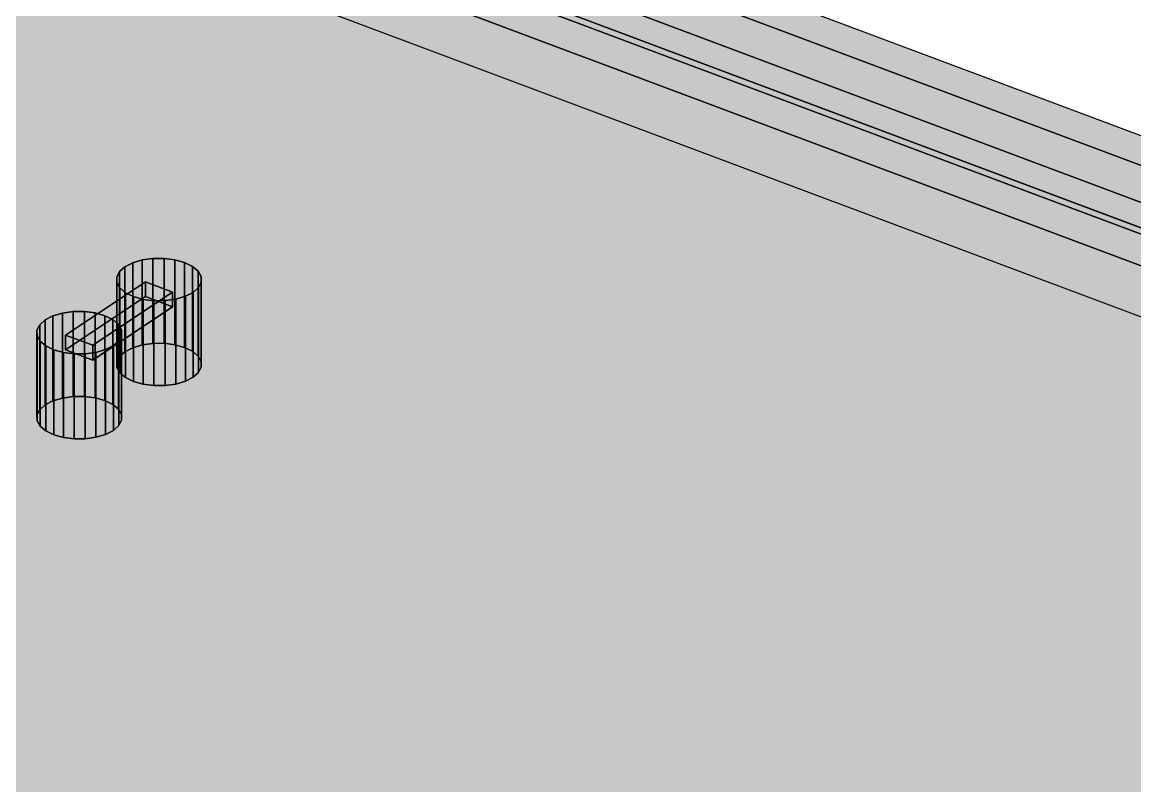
# Model space of a CAD drawing. Header units: millimetres. Extents: x 50 to 612415, y 2 to 4150.
# Drawn here: x 482665.4 to 482871.9, y 2641.1 to 2782.7 of the extents above; entities that cross this region are included whole.
import ezdxf

# ---------------------------------------------------------------- set-up
doc = ezdxf.new("R2010")
doc.units = ezdxf.units.MM
doc.layers.add('HATCH', color=8, linetype='Continuous', lineweight=9)
doc.layers.add('OUTLINE', color=7, linetype='Continuous', lineweight=25)

msp = doc.modelspace()

# ---------------------------------------------------------------- hatches: boundary and pattern name
at = {"layer": 'HATCH', "true_color": 0xccae87}
for points in [[(484760.546, 2053.765), (482241.804, 2989.141), (482238.054, 2987.766)], [(484760.546, 2053.765), (482246.019, 2990.124), (482241.804, 2989.141)], [(484760.546, 2053.765), (482250.536, 2990.677), (482246.019, 2990.124)], [(484760.546, 2053.765), (482255.182, 2990.778), (482250.536, 2990.677)], [(484760.546, 2053.765), (482259.778, 2990.425), (482255.182, 2990.778)], [(484760.546, 2053.765), (482264.148, 2989.63), (482259.778, 2990.425)], [(484760.546, 2053.765), (482268.124, 2988.424), (482264.148, 2989.63)], [(484760.546, 2053.765), (482238.054, 2987.766), (482234.913, 2986.051)], [(484760.546, 2053.765), (482234.913, 2986.051), (482320.202, 2726.68)], [(484760.546, 2048.287), (482250.536, 2985.198), (482246.019, 2984.645)], [(482246.019, 2984.645), (482250.536, 2985.198), (484760.546, 2048.287)], [(484760.546, 2048.287), (482255.182, 2985.3), (482250.536, 2985.198)], [(482250.536, 2985.198), (482255.182, 2985.3), (484760.546, 2048.287)], [(484760.546, 2048.287), (482259.778, 2984.946), (482255.182, 2985.3)], [(482255.182, 2985.3), (482259.778, 2984.946), (484760.546, 2048.287)], [(484760.546, 2048.287), (482264.148, 2984.151), (482259.778, 2984.946)], [(482259.778, 2984.946), (482264.148, 2984.151), (484760.546, 2048.287)], [(482238.054, 2982.287), (482241.804, 2983.662), (484760.546, 2048.287)], [(484760.546, 2048.287), (482241.804, 2983.662), (482238.054, 2982.287)], [(484760.546, 2048.287), (482246.019, 2984.645), (482241.804, 2983.662)], [(482241.804, 2983.662), (482246.019, 2984.645), (484760.546, 2048.287)], [(484760.546, 2048.287), (482268.124, 2982.945), (482264.148, 2984.151)], [(482264.148, 2984.151), (482268.124, 2982.945), (484760.546, 2048.287)], [(484760.546, 2048.287), (482238.054, 2982.287), (482234.913, 2980.573)], [(482234.913, 2980.573), (482238.054, 2982.287), (484760.546, 2048.287)], [(484760.546, 2048.287), (482234.913, 2980.573), (482320.202, 2721.201)], [(482320.202, 2721.201), (482234.913, 2980.573), (484760.546, 2048.287)], [(482238.054, 2975.439), (482241.804, 2976.814), (484760.546, 2041.439)], [(484760.546, 2041.439), (482241.804, 2976.814), (482238.054, 2975.439)], [(484760.546, 2041.439), (482246.019, 2977.797), (482241.804, 2976.814)], [(482241.804, 2976.814), (482246.019, 2977.797), (484760.546, 2041.439)], [(484760.546, 2041.439), (482250.536, 2978.35), (482246.019, 2977.797)], [(482246.019, 2977.797), (482250.536, 2978.35), (484760.546, 2041.439)], [(484760.546, 2041.439), (482255.182, 2978.452), (482250.536, 2978.35)], [(482250.536, 2978.35), (482255.182, 2978.452), (484760.546, 2041.439)], [(484760.546, 2041.439), (482259.778, 2978.098), (482255.182, 2978.452)], [(482255.182, 2978.452), (482259.778, 2978.098), (484760.546, 2041.439)], [(484760.546, 2041.439), (482264.148, 2977.303), (482259.778, 2978.098)], [(482259.778, 2978.098), (482264.148, 2977.303), (484760.546, 2041.439)], [(484760.546, 2041.439), (482268.124, 2976.097), (482264.148, 2977.303)], [(482264.148, 2977.303), (482268.124, 2976.097), (484760.546, 2041.439)], [(484760.546, 2041.439), (482238.054, 2975.439), (482234.913, 2973.725)], [(482234.913, 2973.725), (482238.054, 2975.439), (484760.546, 2041.439)], [(484760.546, 2041.439), (482234.913, 2973.725), (482320.202, 2714.353)], [(482320.202, 2714.353), (482234.913, 2973.725), (484760.546, 2041.439)], [(484758.648, 2037.434), (482243.416, 2972.714), (482240.166, 2971.523)], [(482240.166, 2971.523), (482243.416, 2972.714), (484758.648, 2037.434)], [(484758.648, 2037.434), (482247.068, 2973.566), (482243.416, 2972.714)], [(482243.416, 2972.714), (482247.068, 2973.566), (484758.648, 2037.434)], [(484758.174, 2036.433), (482247.331, 2972.508), (482243.819, 2971.689)], [(482243.819, 2971.689), (482247.331, 2972.508), (484758.174, 2036.433)], [(484758.648, 2037.434), (482250.983, 2974.045), (482247.068, 2973.566)], [(482247.068, 2973.566), (482250.983, 2974.045), (484758.648, 2037.434)], [(484758.174, 2036.433), (482251.095, 2972.969), (482247.331, 2972.508)], [(482247.331, 2972.508), (482251.095, 2972.969), (484758.174, 2036.433)], [(484758.648, 2037.434), (482255.009, 2974.133), (482250.983, 2974.045)], [(482250.983, 2974.045), (482255.009, 2974.133), (484758.648, 2037.434)], [(484758.174, 2036.433), (482254.966, 2973.054), (482251.095, 2972.969)], [(482251.095, 2972.969), (482254.966, 2973.054), (484758.174, 2036.433)], [(484758.174, 2036.433), (482258.797, 2972.759), (482254.966, 2973.054)], [(482254.966, 2973.054), (482258.797, 2972.759), (484758.174, 2036.433)], [(484758.648, 2037.434), (482258.993, 2973.827), (482255.009, 2974.133)], [(482255.009, 2974.133), (482258.993, 2973.827), (484758.648, 2037.434)], [(484758.174, 2036.433), (482262.438, 2972.097), (482258.797, 2972.759)], [(482258.797, 2972.759), (482262.438, 2972.097), (484758.174, 2036.433)], [(482258.993, 2973.827), (482262.78, 2973.138), (484758.648, 2037.434)], [(484758.648, 2037.434), (482262.78, 2973.138), (482258.993, 2973.827)], [(484758.648, 2037.434), (482266.226, 2972.093), (482262.78, 2973.138)], [(482262.78, 2973.138), (482266.226, 2972.093), (484758.648, 2037.434)], [(484758.648, 2037.434), (482240.166, 2971.523), (482237.443, 2970.037)], [(482237.443, 2970.037), (482240.166, 2971.523), (484758.648, 2037.434)], [(484758.174, 2036.433), (482240.694, 2970.543), (482238.076, 2969.115)], [(482238.076, 2969.115), (482240.694, 2970.543), (484758.174, 2036.433)], [(484758.174, 2036.433), (482243.819, 2971.689), (482240.694, 2970.543)], [(482240.694, 2970.543), (482243.819, 2971.689), (484758.174, 2036.433)], [(484758.174, 2036.433), (482265.752, 2971.092), (482262.438, 2972.097)], [(482262.438, 2972.097), (482265.752, 2971.092), (484758.174, 2036.433)], [(484758.648, 2037.434), (482237.443, 2970.037), (482320.202, 2711.614)], [(482320.202, 2711.614), (482237.443, 2970.037), (484758.648, 2037.434)], [(482320.202, 2710.929), (482238.076, 2969.115), (484758.174, 2036.433)], [(484758.174, 2036.433), (482238.076, 2969.115), (482320.202, 2710.929)], [(484755.802, 2031.428), (482245.833, 2966.564), (482243.333, 2965.648)], [(482243.333, 2965.648), (482245.833, 2966.564), (484755.802, 2031.428)], [(484755.802, 2031.428), (482248.643, 2967.219), (482245.833, 2966.564)], [(482245.833, 2966.564), (482248.643, 2967.219), (484755.802, 2031.428)], [(484755.802, 2031.428), (482251.654, 2967.588), (482248.643, 2967.219)], [(482248.643, 2967.219), (482251.654, 2967.588), (484755.802, 2031.428)], [(484755.802, 2031.428), (482254.751, 2967.656), (482251.654, 2967.588)], [(482251.654, 2967.588), (482254.751, 2967.656), (484755.802, 2031.428)], [(484755.802, 2031.428), (482257.815, 2967.42), (482254.751, 2967.656)], [(482254.751, 2967.656), (482257.815, 2967.42), (484755.802, 2031.428)], [(484755.802, 2031.428), (482260.729, 2966.89), (482257.815, 2967.42)], [(482257.815, 2967.42), (482260.729, 2966.89), (484755.802, 2031.428)], [(484755.802, 2031.428), (482263.379, 2966.086), (482260.729, 2966.89)], [(482260.729, 2966.89), (482263.379, 2966.086), (484755.802, 2031.428)], [(484755.802, 2031.428), (482243.333, 2965.648), (482241.239, 2964.505)], [(482241.239, 2964.505), (482243.333, 2965.648), (484755.802, 2031.428)], [(482320.202, 2707.505), (482241.239, 2964.505), (484755.802, 2031.428)], [(484755.802, 2031.428), (482241.239, 2964.505), (482320.202, 2707.505)], [(482247.556, 2957.814), (482249.056, 2958.364), (484752.006, 2023.419)], [(482249.056, 2958.364), (482250.742, 2958.757), (484752.006, 2023.419)], [(482250.742, 2958.757), (482252.549, 2958.978), (484752.006, 2023.419)], [(482252.549, 2958.978), (482254.407, 2959.019), (484752.006, 2023.419)], [(482254.407, 2959.019), (482256.245, 2958.878), (484752.006, 2023.419)], [(482256.245, 2958.878), (482257.993, 2958.56), (484752.006, 2023.419)], [(482257.993, 2958.56), (482259.584, 2958.077), (484752.006, 2023.419)], [(482246.299, 2957.128), (482247.556, 2957.814), (484752.006, 2023.419)], [(482320.202, 2702.027), (482246.299, 2957.128), (484752.006, 2023.419)]]:
    msp.add_hatch(color=43, dxfattribs=at).paths.add_polyline_path(points)
at = {"layer": 'HATCH', "true_color": 0xc0a47f}
for points in [[(482268.124, 2982.945), (484760.546, 2048.287), (484760.546, 2053.765), (482268.124, 2988.424)], [(482268.124, 2976.097), (484760.546, 2041.439), (484760.546, 2048.287), (482268.124, 2982.945)]]:
    msp.add_hatch(color=33, dxfattribs=at).paths.add_polyline_path(points)
at = {"layer": 'HATCH', "true_color": 0xccaf87}
for points in [[(482266.226, 2972.093), (484758.648, 2037.434), (484760.546, 2041.439), (482268.124, 2976.097)], [(482263.379, 2966.086), (484755.802, 2031.428), (484758.174, 2036.433), (482265.752, 2971.092)], [(482265.752, 2971.092), (484758.174, 2036.433), (484758.648, 2037.434), (482266.226, 2972.093)], [(482259.584, 2958.077), (484752.006, 2023.419), (484755.802, 2031.428), (482263.379, 2966.086)]]:
    msp.add_hatch(color=43, dxfattribs=at).paths.add_polyline_path(points)
at = {"layer": 'HATCH', "true_color": 0xa8aeb1}
for points in [[(482684.498, 2721.573), (482683.485, 2720.673), (482683.485, 2736.424), (482684.498, 2737.323)], [(482697.149, 2716.828), (482698.162, 2717.728), (482698.162, 2733.478), (482697.149, 2732.579)], [(482669.695, 2711.704), (482668.682, 2710.805), (482668.682, 2726.555), (482669.695, 2727.455)], [(482682.347, 2706.96), (482683.359, 2707.859), (482683.359, 2723.61), (482682.347, 2722.71)]]:
    msp.add_hatch(color=253, dxfattribs=at).paths.add_polyline_path(points)
at = {"layer": 'HATCH', "true_color": 0xb7bcc0}
for points in [[(482693.93, 2731.315), (482684.498, 2737.323), (482683.485, 2736.424)], [(482693.93, 2731.315), (482685.941, 2738.061), (482684.498, 2737.323)], [(482693.93, 2731.315), (482687.717, 2738.587), (482685.941, 2738.061)], [(482693.93, 2731.315), (482689.705, 2738.865), (482687.717, 2738.587)], [(482693.93, 2731.315), (482691.769, 2738.876), (482689.705, 2738.865)], [(482693.93, 2731.315), (482693.769, 2738.62), (482691.769, 2738.876)], [(482693.93, 2731.315), (482695.568, 2738.114), (482693.769, 2738.62)], [(482693.93, 2731.315), (482697.044, 2737.392), (482695.568, 2738.114)], [(482693.93, 2731.315), (482698.095, 2736.504), (482697.044, 2737.392)], [(482693.93, 2731.315), (482683.485, 2736.424), (482682.973, 2735.424)], [(482693.93, 2731.315), (482682.973, 2735.424), (482682.996, 2734.392)], [(482693.93, 2731.315), (482698.651, 2735.51), (482698.095, 2736.504)], [(482693.93, 2731.315), (482698.674, 2734.478), (482698.651, 2735.51)], [(482688.293, 2734.53), (482673.49, 2724.662), (482678.551, 2722.764)], [(482688.293, 2734.53), (482678.551, 2722.764), (482693.354, 2732.632)], [(482693.93, 2731.315), (482682.996, 2734.392), (482683.552, 2733.398)], [(482693.93, 2731.315), (482683.552, 2733.398), (482684.603, 2732.51)], [(482693.93, 2731.315), (482698.162, 2733.478), (482698.674, 2734.478)], [(482693.93, 2731.315), (482697.149, 2732.579), (482698.162, 2733.478)], [(482678.551, 2720.025), (482673.49, 2721.923), (482688.293, 2731.791)], [(482693.354, 2729.893), (482678.551, 2720.025), (482688.293, 2731.791)], [(482693.93, 2731.315), (482684.603, 2732.51), (482686.079, 2731.788)], [(482693.93, 2731.315), (482686.079, 2731.788), (482687.878, 2731.282)], [(482693.93, 2731.315), (482687.878, 2731.282), (482689.878, 2731.026)], [(482693.93, 2731.315), (482689.878, 2731.026), (482691.942, 2731.037)], [(482693.93, 2731.315), (482695.706, 2731.841), (482697.149, 2732.579)], [(482679.127, 2721.447), (482674.903, 2728.996), (482672.915, 2728.718)], [(482679.127, 2721.447), (482676.967, 2729.008), (482674.903, 2728.996)], [(482679.127, 2721.447), (482678.966, 2728.752), (482676.967, 2729.008)], [(482679.127, 2721.447), (482669.695, 2727.455), (482668.682, 2726.555)], [(482679.127, 2721.447), (482671.138, 2728.192), (482669.695, 2727.455)], [(482679.127, 2721.447), (482672.915, 2728.718), (482671.138, 2728.192)], [(482679.127, 2721.447), (482680.765, 2728.245), (482678.966, 2728.752)], [(482679.127, 2721.447), (482682.241, 2727.524), (482680.765, 2728.245)], [(482679.127, 2721.447), (482683.293, 2726.636), (482682.241, 2727.524)], [(482679.127, 2721.447), (482668.682, 2726.555), (482668.17, 2725.555)], [(482679.127, 2721.447), (482668.17, 2725.555), (482668.193, 2724.523)], [(482679.127, 2721.447), (482683.849, 2725.642), (482683.293, 2726.636)], [(482679.127, 2721.447), (482683.871, 2724.61), (482683.849, 2725.642)], [(482679.127, 2721.447), (482668.193, 2724.523), (482668.749, 2723.529)], [(482679.127, 2721.447), (482668.749, 2723.529), (482669.801, 2722.641)], [(482679.127, 2721.447), (482683.359, 2723.61), (482683.871, 2724.61)], [(482679.127, 2721.447), (482682.347, 2722.71), (482683.359, 2723.61)], [(482679.127, 2721.447), (482680.903, 2721.972), (482682.347, 2722.71)], [(482685.941, 2722.31), (482687.717, 2722.836), (482693.93, 2715.565)], [(482687.717, 2722.836), (482689.705, 2723.114), (482693.93, 2715.565)], [(482689.705, 2723.114), (482691.769, 2723.126), (482693.93, 2715.565)], [(482691.769, 2723.126), (482693.769, 2722.87), (482693.93, 2715.565)], [(482693.769, 2722.87), (482695.568, 2722.363), (482693.93, 2715.565)], [(482679.127, 2721.447), (482669.801, 2722.641), (482671.276, 2721.919)], [(482679.127, 2721.447), (482671.276, 2721.919), (482673.075, 2721.413)], [(482679.127, 2721.447), (482673.075, 2721.413), (482675.075, 2721.157)], [(482679.127, 2721.447), (482675.075, 2721.157), (482677.139, 2721.168)], [(482682.973, 2719.673), (482683.485, 2720.673), (482693.93, 2715.565)], [(482683.485, 2720.673), (482684.498, 2721.573), (482693.93, 2715.565)], [(482684.498, 2721.573), (482685.941, 2722.31), (482693.93, 2715.565)], [(482695.568, 2722.363), (482697.044, 2721.642), (482693.93, 2715.565)], [(482697.044, 2721.642), (482698.095, 2720.754), (482693.93, 2715.565)], [(482698.095, 2720.754), (482698.651, 2719.76), (482693.93, 2715.565)], [(482682.996, 2718.641), (482682.973, 2719.673), (482693.93, 2715.565)], [(482683.552, 2717.647), (482682.996, 2718.641), (482693.93, 2715.565)], [(482698.651, 2719.76), (482698.674, 2718.728), (482693.93, 2715.565)], [(482698.674, 2718.728), (482698.162, 2717.728), (482693.93, 2715.565)], [(482684.603, 2716.759), (482683.552, 2717.647), (482693.93, 2715.565)], [(482686.079, 2716.037), (482684.603, 2716.759), (482693.93, 2715.565)], [(482698.162, 2717.728), (482697.149, 2716.828), (482693.93, 2715.565)], [(482697.149, 2716.828), (482695.706, 2716.09), (482693.93, 2715.565)], [(482687.878, 2715.531), (482686.079, 2716.037), (482693.93, 2715.565)], [(482689.878, 2715.275), (482687.878, 2715.531), (482693.93, 2715.565)], [(482691.942, 2715.286), (482689.878, 2715.275), (482693.93, 2715.565)], [(482669.695, 2711.704), (482671.138, 2712.442), (482679.127, 2705.696)], [(482671.138, 2712.442), (482672.915, 2712.968), (482679.127, 2705.696)], [(482672.915, 2712.968), (482674.903, 2713.246), (482679.127, 2705.696)], [(482674.903, 2713.246), (482676.967, 2713.257), (482679.127, 2705.696)], [(482676.967, 2713.257), (482678.966, 2713.001), (482679.127, 2705.696)], [(482678.966, 2713.001), (482680.765, 2712.495), (482679.127, 2705.696)], [(482680.765, 2712.495), (482682.241, 2711.773), (482679.127, 2705.696)], [(482668.17, 2709.805), (482668.682, 2710.805), (482679.127, 2705.696)], [(482668.682, 2710.805), (482669.695, 2711.704), (482679.127, 2705.696)], [(482682.241, 2711.773), (482683.293, 2710.885), (482679.127, 2705.696)], [(482683.293, 2710.885), (482683.849, 2709.891), (482679.127, 2705.696)], [(482668.193, 2708.773), (482668.17, 2709.805), (482679.127, 2705.696)], [(482668.749, 2707.779), (482668.193, 2708.773), (482679.127, 2705.696)], [(482683.849, 2709.891), (482683.871, 2708.859), (482679.127, 2705.696)], [(482683.871, 2708.859), (482683.359, 2707.859), (482679.127, 2705.696)], [(482669.801, 2706.891), (482668.749, 2707.779), (482679.127, 2705.696)], [(482671.276, 2706.169), (482669.801, 2706.891), (482679.127, 2705.696)], [(482673.075, 2705.663), (482671.276, 2706.169), (482679.127, 2705.696)], [(482683.359, 2707.859), (482682.347, 2706.96), (482679.127, 2705.696)], [(482682.347, 2706.96), (482680.903, 2706.222), (482679.127, 2705.696)], [(482675.075, 2705.407), (482673.075, 2705.663), (482679.127, 2705.696)], [(482677.139, 2705.418), (482675.075, 2705.407), (482679.127, 2705.696)]]:
    msp.add_hatch(color=9, dxfattribs=at).paths.add_polyline_path(points)
at = {"layer": 'HATCH', "true_color": 0xabb0b4}
for points in [[(482685.941, 2722.31), (482684.498, 2721.573), (482684.498, 2737.323), (482685.941, 2738.061)], [(482697.044, 2721.642), (482695.568, 2722.363), (482695.568, 2738.114), (482697.044, 2737.392)], [(482684.603, 2716.759), (482686.079, 2716.037), (482686.079, 2731.788), (482684.603, 2732.51)], [(482695.706, 2716.09), (482697.149, 2716.828), (482697.149, 2732.579), (482695.706, 2731.841)], [(482671.138, 2712.442), (482669.695, 2711.704), (482669.695, 2727.455), (482671.138, 2728.192)], [(482682.241, 2711.773), (482680.765, 2712.495), (482680.765, 2728.245), (482682.241, 2727.524)], [(482680.903, 2706.222), (482682.347, 2706.96), (482682.347, 2722.71), (482680.903, 2721.972)], [(482669.801, 2706.891), (482671.276, 2706.169), (482671.276, 2721.919), (482669.801, 2722.641)]]:
    msp.add_hatch(color=253, dxfattribs=at).paths.add_polyline_path(points)
at = {"layer": 'HATCH', "true_color": 0xadb2b6}
for points in [[(482687.717, 2722.836), (482685.941, 2722.31), (482685.941, 2738.061), (482687.717, 2738.587)], [(482695.568, 2722.363), (482693.769, 2722.87), (482693.769, 2738.62), (482695.568, 2738.114)], [(482686.079, 2716.037), (482687.878, 2715.531), (482687.878, 2731.282), (482686.079, 2731.788)], [(482693.93, 2715.565), (482695.706, 2716.09), (482695.706, 2731.841), (482693.93, 2731.315)], [(482672.915, 2712.968), (482671.138, 2712.442), (482671.138, 2728.192), (482672.915, 2728.718)], [(482680.765, 2712.495), (482678.966, 2713.001), (482678.966, 2728.752), (482680.765, 2728.245)], [(482671.276, 2706.169), (482673.075, 2705.663), (482673.075, 2721.413), (482671.276, 2721.919)], [(482679.127, 2705.696), (482680.903, 2706.222), (482680.903, 2721.972), (482679.127, 2721.447)]]:
    msp.add_hatch(color=253, dxfattribs=at).paths.add_polyline_path(points)
at = {"layer": 'HATCH', "true_color": 0xaeb3b7}
for points in [[(482689.705, 2723.114), (482687.717, 2722.836), (482687.717, 2738.587), (482689.705, 2738.865)], [(482693.769, 2722.87), (482691.769, 2723.126), (482691.769, 2738.876), (482693.769, 2738.62)], [(482687.878, 2715.531), (482689.878, 2715.275), (482689.878, 2731.026), (482687.878, 2731.282)], [(482691.942, 2715.286), (482693.93, 2715.565), (482693.93, 2731.315), (482691.942, 2731.037)], [(482674.903, 2713.246), (482672.915, 2712.968), (482672.915, 2728.718), (482674.903, 2728.996)], [(482678.966, 2713.001), (482676.967, 2713.257), (482676.967, 2729.008), (482678.966, 2728.752)], [(482673.075, 2705.663), (482675.075, 2705.407), (482675.075, 2721.157), (482673.075, 2721.413)], [(482677.139, 2705.418), (482679.127, 2705.696), (482679.127, 2721.447), (482677.139, 2721.168)]]:
    msp.add_hatch(color=253, dxfattribs=at).paths.add_polyline_path(points)
at = {"layer": 'HATCH', "true_color": 0xaeb4b7}
for points in [[(482691.769, 2723.126), (482689.705, 2723.114), (482689.705, 2738.865), (482691.769, 2738.876)], [(482689.878, 2715.275), (482691.942, 2715.286), (482691.942, 2731.037), (482689.878, 2731.026)], [(482676.967, 2713.257), (482674.903, 2713.246), (482674.903, 2728.996), (482676.967, 2729.008)], [(482675.075, 2705.407), (482677.139, 2705.418), (482677.139, 2721.168), (482675.075, 2721.157)]]:
    msp.add_hatch(color=253, dxfattribs=at).paths.add_polyline_path(points)
at = {"layer": 'HATCH', "true_color": 0xa9aeb1}
for points in [[(482698.095, 2720.754), (482697.044, 2721.642), (482697.044, 2737.392), (482698.095, 2736.504)], [(482683.552, 2717.647), (482684.603, 2716.759), (482684.603, 2732.51), (482683.552, 2733.398)], [(482683.293, 2710.885), (482682.241, 2711.773), (482682.241, 2727.524), (482683.293, 2726.636)], [(482668.749, 2707.779), (482669.801, 2706.891), (482669.801, 2722.641), (482668.749, 2723.529)]]:
    msp.add_hatch(color=253, dxfattribs=at).paths.add_polyline_path(points)
at = {"layer": 'HATCH', "true_color": 0xa6abae}
for points in [[(482683.485, 2720.673), (482682.973, 2719.673), (482682.973, 2735.424), (482683.485, 2736.424)], [(482698.651, 2719.76), (482698.095, 2720.754), (482698.095, 2736.504), (482698.651, 2735.51)], [(482682.996, 2718.641), (482683.552, 2717.647), (482683.552, 2733.398), (482682.996, 2734.392)], [(482698.162, 2717.728), (482698.674, 2718.728), (482698.674, 2734.478), (482698.162, 2733.478)], [(482668.682, 2710.805), (482668.17, 2709.805), (482668.17, 2725.555), (482668.682, 2726.555)], [(482683.849, 2709.891), (482683.293, 2710.885), (482683.293, 2726.636), (482683.849, 2725.642)], [(482668.193, 2708.773), (482668.749, 2707.779), (482668.749, 2723.529), (482668.193, 2724.523)], [(482683.359, 2707.859), (482683.871, 2708.859), (482683.871, 2724.61), (482683.359, 2723.61)]]:
    msp.add_hatch(color=253, dxfattribs=at).paths.add_polyline_path(points)
at = {"layer": 'HATCH', "true_color": 0xa3a8ab}
for points in [[(482682.973, 2719.673), (482682.996, 2718.641), (482682.996, 2734.392), (482682.973, 2735.424)], [(482698.674, 2718.728), (482698.651, 2719.76), (482698.651, 2735.51), (482698.674, 2734.478)], [(482668.17, 2709.805), (482668.193, 2708.773), (482668.193, 2724.523), (482668.17, 2725.555)], [(482683.871, 2708.859), (482683.849, 2709.891), (482683.849, 2725.642), (482683.871, 2724.61)]]:
    msp.add_hatch(color=253, dxfattribs=at).paths.add_polyline_path(points)
at = {"layer": 'HATCH', "true_color": 0xaaafb2}
for points in [[(482688.293, 2731.791), (482673.49, 2721.923), (482673.49, 2724.662), (482688.293, 2734.53)], [(482678.551, 2720.025), (482693.354, 2729.893), (482693.354, 2732.632), (482678.551, 2722.764)]]:
    msp.add_hatch(color=253, dxfattribs=at).paths.add_polyline_path(points)
at = {"layer": 'HATCH', "true_color": 0xacb1b5}
for points in [[(482693.354, 2729.893), (482688.293, 2731.791), (482688.293, 2734.53), (482693.354, 2732.632)], [(482673.49, 2721.923), (482678.551, 2720.025), (482678.551, 2722.764), (482673.49, 2724.662)]]:
    msp.add_hatch(color=253, dxfattribs=at).paths.add_polyline_path(points)

# ---------------------------------------------------------------- linework, layer by layer
at = {"layer": 'OUTLINE', "color": 139, "true_color": 0x42544a}
for p, q in [((484760.546, 2053.765), (482268.124, 2988.424)), ((484760.546, 2053.765), (482268.124, 2988.424)), ((484760.546, 2048.287), (482268.124, 2982.945)), ((482268.124, 2982.945), (484760.546, 2048.287)), ((484760.546, 2048.287), (482268.124, 2982.945)), ((482268.124, 2982.945), (484760.546, 2048.287)), ((484760.546, 2041.439), (482268.124, 2976.097)), ((482268.124, 2976.097), (484760.546, 2041.439)), ((484760.546, 2041.439), (482268.124, 2976.097)), ((482268.124, 2976.097), (484760.546, 2041.439)), ((484758.174, 2036.433), (482265.752, 2971.092)), ((482265.752, 2971.092), (484758.174, 2036.433)), ((482265.752, 2971.092), (484758.174, 2036.433)), ((484758.174, 2036.433), (482265.752, 2971.092)), ((484758.648, 2037.434), (482266.226, 2972.093)), ((482266.226, 2972.093), (484758.648, 2037.434)), ((482266.226, 2972.093), (484758.648, 2037.434)), ((484758.648, 2037.434), (482266.226, 2972.093)), ((484755.802, 2031.428), (482263.379, 2966.086)), ((482263.379, 2966.086), (484755.802, 2031.428)), ((482263.379, 2966.086), (484755.802, 2031.428)), ((484755.802, 2031.428), (482263.379, 2966.086)), ((482259.584, 2958.077), (484752.006, 2023.419)), ((482259.584, 2958.077), (484752.006, 2023.419)), ((482683.485, 2736.424), (482684.498, 2737.323)), ((482684.498, 2737.323), (482683.485, 2736.424)), ((482684.498, 2737.323), (482685.941, 2738.061)), ((482685.941, 2738.061), (482684.498, 2737.323)), ((482684.498, 2721.573), (482684.498, 2737.323)), ((482684.498, 2737.323), (482684.498, 2721.573)), ((482685.941, 2738.061), (482687.717, 2738.587)), ((482687.717, 2738.587), (482685.941, 2738.061)), ((482685.941, 2722.31), (482685.941, 2738.061)), ((482685.941, 2738.061), (482685.941, 2722.31)), ((482687.717, 2738.587), (482689.705, 2738.865)), ((482689.705, 2738.865), (482687.717, 2738.587)), ((482687.717, 2722.836), (482687.717, 2738.587)), ((482687.717, 2738.587), (482687.717, 2722.836)), ((482689.705, 2738.865), (482691.769, 2738.876)), ((482691.769, 2738.876), (482689.705, 2738.865)), ((482689.705, 2723.114), (482689.705, 2738.865)), ((482689.705, 2738.865), (482689.705, 2723.114)), ((482691.769, 2738.876), (482691.769, 2723.126)), ((482691.769, 2723.126), (482691.769, 2738.876)), ((482691.769, 2738.876), (482693.769, 2738.62)), ((482693.769, 2738.62), (482691.769, 2738.876)), ((482693.769, 2738.62), (482693.769, 2722.87)), ((482693.769, 2722.87), (482693.769, 2738.62)), ((482693.769, 2738.62), (482695.568, 2738.114)), ((482695.568, 2738.114), (482693.769, 2738.62)), ((482695.568, 2738.114), (482695.568, 2722.363)), ((482695.568, 2722.363), (482695.568, 2738.114)), ((482695.568, 2738.114), (482697.044, 2737.392)), ((482697.044, 2737.392), (482695.568, 2738.114)), ((482697.044, 2737.392), (482697.044, 2721.642)), ((482697.044, 2721.642), (482697.044, 2737.392)), ((482697.044, 2737.392), (482698.095, 2736.504)), ((482698.095, 2736.504), (482697.044, 2737.392)), ((482682.973, 2735.424), (482683.485, 2736.424)), ((482683.485, 2736.424), (482682.973, 2735.424)), ((482682.973, 2719.673), (482682.973, 2735.424)), ((482682.996, 2734.392), (482682.973, 2735.424)), ((482682.973, 2735.424), (482682.973, 2719.673)), ((482682.973, 2735.424), (482682.996, 2734.392)), ((482683.485, 2720.673), (482683.485, 2736.424)), ((482683.485, 2736.424), (482683.485, 2720.673)), ((482698.095, 2736.504), (482698.095, 2720.754)), ((482698.095, 2720.754), (482698.095, 2736.504)), ((482698.095, 2736.504), (482698.651, 2735.51)), ((482698.651, 2735.51), (482698.095, 2736.504)), ((482698.651, 2735.51), (482698.651, 2719.76)), ((482698.651, 2719.76), (482698.651, 2735.51)), ((482698.651, 2735.51), (482698.674, 2734.478)), ((482698.674, 2734.478), (482698.651, 2735.51)), ((482673.49, 2724.662), (482688.293, 2734.53)), ((482688.293, 2734.53), (482673.49, 2724.662)), ((482682.996, 2718.641), (482682.996, 2734.392)), ((482683.552, 2733.398), (482682.996, 2734.392)), ((482682.996, 2734.392), (482682.996, 2718.641)), ((482682.996, 2734.392), (482683.552, 2733.398)), ((482683.552, 2717.647), (482683.552, 2733.398)), ((482684.603, 2732.51), (482683.552, 2733.398)), ((482683.552, 2733.398), (482683.552, 2717.647)), ((482683.552, 2733.398), (482684.603, 2732.51)), ((482688.293, 2731.791), (482688.293, 2734.53)), ((482688.293, 2734.53), (482693.354, 2732.632)), ((482688.293, 2734.53), (482688.293, 2731.791)), ((482693.354, 2732.632), (482688.293, 2734.53)), ((482698.162, 2733.478), (482697.149, 2732.579)), ((482697.149, 2732.579), (482698.162, 2733.478)), ((482698.674, 2734.478), (482698.162, 2733.478)), ((482698.162, 2733.478), (482698.674, 2734.478)), ((482698.162, 2733.478), (482698.162, 2717.728)), ((482698.162, 2717.728), (482698.162, 2733.478)), ((482698.674, 2734.478), (482698.674, 2718.728)), ((482698.674, 2718.728), (482698.674, 2734.478)), ((482688.293, 2731.791), (482673.49, 2721.923)), ((482673.49, 2721.923), (482688.293, 2731.791)), ((482678.551, 2722.764), (482693.354, 2732.632)), ((482693.354, 2732.632), (482678.551, 2722.764)), ((482684.603, 2716.759), (482684.603, 2732.51)), ((482686.079, 2731.788), (482684.603, 2732.51)), ((482684.603, 2732.51), (482684.603, 2716.759)), ((482684.603, 2732.51), (482686.079, 2731.788)), ((482686.079, 2716.037), (482686.079, 2731.788)), ((482687.878, 2731.282), (482686.079, 2731.788)), ((482686.079, 2731.788), (482686.079, 2716.037)), ((482686.079, 2731.788), (482687.878, 2731.282)), ((482687.878, 2715.531), (482687.878, 2731.282)), ((482689.878, 2731.026), (482687.878, 2731.282)), ((482687.878, 2731.282), (482687.878, 2715.531)), ((482687.878, 2731.282), (482689.878, 2731.026)), ((482693.354, 2729.893), (482688.293, 2731.791)), ((482688.293, 2731.791), (482693.354, 2729.893)), ((482691.942, 2731.037), (482689.878, 2731.026)), ((482689.878, 2731.026), (482691.942, 2731.037)), ((482689.878, 2715.275), (482689.878, 2731.026)), ((482689.878, 2731.026), (482689.878, 2715.275)), ((482693.93, 2731.315), (482691.942, 2731.037)), ((482691.942, 2731.037), (482693.93, 2731.315)), ((482691.942, 2731.037), (482691.942, 2715.286)), ((482691.942, 2715.286), (482691.942, 2731.037)), ((482693.354, 2732.632), (482693.354, 2729.893)), ((482693.354, 2729.893), (482693.354, 2732.632)), ((482695.706, 2731.841), (482693.93, 2731.315)), ((482693.93, 2731.315), (482695.706, 2731.841)), ((482693.93, 2731.315), (482693.93, 2715.565)), ((482693.93, 2715.565), (482693.93, 2731.315)), ((482697.149, 2732.579), (482695.706, 2731.841)), ((482695.706, 2731.841), (482697.149, 2732.579)), ((482695.706, 2731.841), (482695.706, 2716.09)), ((482695.706, 2716.09), (482695.706, 2731.841)), ((482697.149, 2732.579), (482697.149, 2716.828)), ((482697.149, 2716.828), (482697.149, 2732.579)), ((482672.915, 2728.718), (482674.903, 2728.996)), ((482674.903, 2728.996), (482672.915, 2728.718)), ((482674.903, 2728.996), (482676.967, 2729.008)), ((482676.967, 2729.008), (482674.903, 2728.996)), ((482674.903, 2713.246), (482674.903, 2728.996)), ((482674.903, 2728.996), (482674.903, 2713.246)), ((482676.967, 2729.008), (482676.967, 2713.257)), ((482676.967, 2713.257), (482676.967, 2729.008)), ((482676.967, 2729.008), (482678.966, 2728.752)), ((482678.966, 2728.752), (482676.967, 2729.008)), ((482693.354, 2729.893), (482678.551, 2720.025)), ((482678.551, 2720.025), (482693.354, 2729.893)), ((482668.682, 2726.555), (482669.695, 2727.455)), ((482669.695, 2727.455), (482668.682, 2726.555)), ((482669.695, 2727.455), (482671.138, 2728.192)), ((482671.138, 2728.192), (482669.695, 2727.455)), ((482669.695, 2711.704), (482669.695, 2727.455)), ((482669.695, 2727.455), (482669.695, 2711.704)), ((482671.138, 2728.192), (482672.915, 2728.718)), ((482672.915, 2728.718), (482671.138, 2728.192)), ((482671.138, 2712.442), (482671.138, 2728.192)), ((482671.138, 2728.192), (482671.138, 2712.442)), ((482672.915, 2712.968), (482672.915, 2728.718)), ((482672.915, 2728.718), (482672.915, 2712.968)), ((482678.966, 2728.752), (482678.966, 2713.001)), ((482678.966, 2713.001), (482678.966, 2728.752)), ((482678.966, 2728.752), (482680.765, 2728.245)), ((482680.765, 2728.245), (482678.966, 2728.752)), ((482680.765, 2728.245), (482680.765, 2712.495)), ((482680.765, 2712.495), (482680.765, 2728.245)), ((482680.765, 2728.245), (482682.241, 2727.524)), ((482682.241, 2727.524), (482680.765, 2728.245)), ((482682.241, 2727.524), (482682.241, 2711.773)), ((482682.241, 2711.773), (482682.241, 2727.524)), ((482682.241, 2727.524), (482683.293, 2726.636)), ((482683.293, 2726.636), (482682.241, 2727.524)), ((482668.17, 2725.555), (482668.682, 2726.555)), ((482668.682, 2726.555), (482668.17, 2725.555)), ((482668.17, 2709.805), (482668.17, 2725.555)), ((482668.193, 2724.523), (482668.17, 2725.555)), ((482668.17, 2725.555), (482668.17, 2709.805)), ((482668.17, 2725.555), (482668.193, 2724.523)), ((482668.682, 2710.805), (482668.682, 2726.555)), ((482668.682, 2726.555), (482668.682, 2710.805)), ((482683.293, 2726.636), (482683.293, 2710.885)), ((482683.293, 2710.885), (482683.293, 2726.636)), ((482683.293, 2726.636), (482683.849, 2725.642)), ((482683.849, 2725.642), (482683.293, 2726.636)), ((482683.849, 2725.642), (482683.849, 2709.891)), ((482683.849, 2709.891), (482683.849, 2725.642)), ((482683.849, 2725.642), (482683.871, 2724.61)), ((482683.871, 2724.61), (482683.849, 2725.642)), ((482668.193, 2708.773), (482668.193, 2724.523)), ((482668.749, 2723.529), (482668.193, 2724.523)), ((482668.193, 2724.523), (482668.193, 2708.773)), ((482668.193, 2724.523), (482668.749, 2723.529)), ((482668.749, 2707.779), (482668.749, 2723.529)), ((482669.801, 2722.641), (482668.749, 2723.529)), ((482668.749, 2723.529), (482668.749, 2707.779)), ((482668.749, 2723.529), (482669.801, 2722.641)), ((482673.49, 2721.923), (482673.49, 2724.662)), ((482673.49, 2724.662), (482678.551, 2722.764)), ((482678.551, 2722.764), (482673.49, 2724.662)), ((482673.49, 2724.662), (482673.49, 2721.923)), ((482678.551, 2722.764), (482678.551, 2720.025)), ((482678.551, 2720.025), (482678.551, 2722.764)), ((482682.347, 2722.71), (482680.903, 2721.972)), ((482680.903, 2721.972), (482682.347, 2722.71)), ((482683.359, 2723.61), (482682.347, 2722.71)), ((482682.347, 2722.71), (482683.359, 2723.61)), ((482682.347, 2722.71), (482682.347, 2706.96)), ((482682.347, 2706.96), (482682.347, 2722.71)), ((482683.871, 2724.61), (482683.359, 2723.61)), ((482683.359, 2723.61), (482683.871, 2724.61)), ((482683.359, 2723.61), (482683.359, 2707.859)), ((482683.359, 2707.859), (482683.359, 2723.61)), ((482683.871, 2724.61), (482683.871, 2708.859)), ((482683.871, 2708.859), (482683.871, 2724.61)), ((482685.941, 2722.31), (482687.717, 2722.836)), ((482687.717, 2722.836), (482685.941, 2722.31)), ((482687.717, 2722.836), (482689.705, 2723.114)), ((482689.705, 2723.114), (482687.717, 2722.836)), ((482689.705, 2723.114), (482691.769, 2723.126)), ((482691.769, 2723.126), (482689.705, 2723.114)), ((482691.769, 2723.126), (482693.769, 2722.87)), ((482693.769, 2722.87), (482691.769, 2723.126)), ((482693.769, 2722.87), (482695.568, 2722.363)), ((482695.568, 2722.363), (482693.769, 2722.87)), ((482669.801, 2706.891), (482669.801, 2722.641)), ((482671.276, 2721.919), (482669.801, 2722.641)), ((482669.801, 2722.641), (482669.801, 2706.891)), ((482669.801, 2722.641), (482671.276, 2721.919)), ((482671.276, 2706.169), (482671.276, 2721.919)), ((482673.075, 2721.413), (482671.276, 2721.919)), ((482671.276, 2721.919), (482671.276, 2706.169)), ((482671.276, 2721.919), (482673.075, 2721.413)), ((482673.075, 2705.663), (482673.075, 2721.413)), ((482675.075, 2721.157), (482673.075, 2721.413)), ((482673.075, 2721.413), (482673.075, 2705.663)), ((482673.075, 2721.413), (482675.075, 2721.157)), ((482678.551, 2720.025), (482673.49, 2721.923)), ((482673.49, 2721.923), (482678.551, 2720.025)), ((482677.139, 2721.168), (482675.075, 2721.157)), ((482675.075, 2721.157), (482677.139, 2721.168)), ((482675.075, 2705.407), (482675.075, 2721.157)), ((482675.075, 2721.157), (482675.075, 2705.407)), ((482679.127, 2721.447), (482677.139, 2721.168)), ((482677.139, 2721.168), (482679.127, 2721.447)), ((482677.139, 2721.168), (482677.139, 2705.418)), ((482677.139, 2705.418), (482677.139, 2721.168)), ((482680.903, 2721.972), (482679.127, 2721.447)), ((482679.127, 2721.447), (482680.903, 2721.972)), ((482679.127, 2721.447), (482679.127, 2705.696)), ((482679.127, 2705.696), (482679.127, 2721.447)), ((482680.903, 2721.972), (482680.903, 2706.222)), ((482680.903, 2706.222), (482680.903, 2721.972)), ((482682.973, 2719.673), (482683.485, 2720.673)), ((482683.485, 2720.673), (482682.973, 2719.673)), ((482683.485, 2720.673), (482684.498, 2721.573)), ((482684.498, 2721.573), (482683.485, 2720.673)), ((482684.498, 2721.573), (482685.941, 2722.31)), ((482685.941, 2722.31), (482684.498, 2721.573)), ((482695.568, 2722.363), (482697.044, 2721.642)), ((482697.044, 2721.642), (482695.568, 2722.363)), ((482697.044, 2721.642), (482698.095, 2720.754)), ((482698.095, 2720.754), (482697.044, 2721.642)), ((482698.095, 2720.754), (482698.651, 2719.76)), ((482698.651, 2719.76), (482698.095, 2720.754)), ((482682.996, 2718.641), (482682.973, 2719.673)), ((482682.973, 2719.673), (482682.996, 2718.641)), ((482683.552, 2717.647), (482682.996, 2718.641)), ((482682.996, 2718.641), (482683.552, 2717.647)), ((482698.674, 2718.728), (482698.162, 2717.728)), ((482698.162, 2717.728), (482698.674, 2718.728)), ((482698.651, 2719.76), (482698.674, 2718.728)), ((482698.674, 2718.728), (482698.651, 2719.76)), ((482684.603, 2716.759), (482683.552, 2717.647)), ((482683.552, 2717.647), (482684.603, 2716.759)), ((482686.079, 2716.037), (482684.603, 2716.759)), ((482684.603, 2716.759), (482686.079, 2716.037)), ((482697.149, 2716.828), (482695.706, 2716.09)), ((482695.706, 2716.09), (482697.149, 2716.828)), ((482698.162, 2717.728), (482697.149, 2716.828)), ((482697.149, 2716.828), (482698.162, 2717.728)), ((482687.878, 2715.531), (482686.079, 2716.037)), ((482686.079, 2716.037), (482687.878, 2715.531)), ((482689.878, 2715.275), (482687.878, 2715.531)), ((482687.878, 2715.531), (482689.878, 2715.275)), ((482691.942, 2715.286), (482689.878, 2715.275)), ((482689.878, 2715.275), (482691.942, 2715.286)), ((482693.93, 2715.565), (482691.942, 2715.286)), ((482691.942, 2715.286), (482693.93, 2715.565)), ((482695.706, 2716.09), (482693.93, 2715.565)), ((482693.93, 2715.565), (482695.706, 2716.09)), ((482669.695, 2711.704), (482671.138, 2712.442)), ((482671.138, 2712.442), (482669.695, 2711.704)), ((482671.138, 2712.442), (482672.915, 2712.968)), ((482672.915, 2712.968), (482671.138, 2712.442)), ((482672.915, 2712.968), (482674.903, 2713.246)), ((482674.903, 2713.246), (482672.915, 2712.968)), ((482674.903, 2713.246), (482676.967, 2713.257)), ((482676.967, 2713.257), (482674.903, 2713.246)), ((482676.967, 2713.257), (482678.966, 2713.001)), ((482678.966, 2713.001), (482676.967, 2713.257)), ((482678.966, 2713.001), (482680.765, 2712.495)), ((482680.765, 2712.495), (482678.966, 2713.001)), ((482680.765, 2712.495), (482682.241, 2711.773)), ((482682.241, 2711.773), (482680.765, 2712.495)), ((482668.17, 2709.805), (482668.682, 2710.805)), ((482668.682, 2710.805), (482668.17, 2709.805)), ((482668.682, 2710.805), (482669.695, 2711.704)), ((482669.695, 2711.704), (482668.682, 2710.805)), ((482682.241, 2711.773), (482683.293, 2710.885)), ((482683.293, 2710.885), (482682.241, 2711.773)), ((482683.293, 2710.885), (482683.849, 2709.891)), ((482683.849, 2709.891), (482683.293, 2710.885)), ((482668.193, 2708.773), (482668.17, 2709.805)), ((482668.17, 2709.805), (482668.193, 2708.773)), ((482668.749, 2707.779), (482668.193, 2708.773)), ((482668.193, 2708.773), (482668.749, 2707.779)), ((482683.871, 2708.859), (482683.359, 2707.859)), ((482683.359, 2707.859), (482683.871, 2708.859)), ((482683.849, 2709.891), (482683.871, 2708.859)), ((482683.871, 2708.859), (482683.849, 2709.891)), ((482669.801, 2706.891), (482668.749, 2707.779)), ((482668.749, 2707.779), (482669.801, 2706.891)), ((482671.276, 2706.169), (482669.801, 2706.891)), ((482669.801, 2706.891), (482671.276, 2706.169)), ((482673.075, 2705.663), (482671.276, 2706.169)), ((482671.276, 2706.169), (482673.075, 2705.663)), ((482680.903, 2706.222), (482679.127, 2705.696)), ((482679.127, 2705.696), (482680.903, 2706.222)), ((482682.347, 2706.96), (482680.903, 2706.222)), ((482680.903, 2706.222), (482682.347, 2706.96)), ((482683.359, 2707.859), (482682.347, 2706.96)), ((482682.347, 2706.96), (482683.359, 2707.859)), ((482675.075, 2705.407), (482673.075, 2705.663)), ((482673.075, 2705.663), (482675.075, 2705.407)), ((482677.139, 2705.418), (482675.075, 2705.407)), ((482675.075, 2705.407), (482677.139, 2705.418)), ((482679.127, 2705.696), (482677.139, 2705.418)), ((482677.139, 2705.418), (482679.127, 2705.696))]:
    msp.add_line(p, q, dxfattribs=at)

doc.saveas('drawing.dxf')
